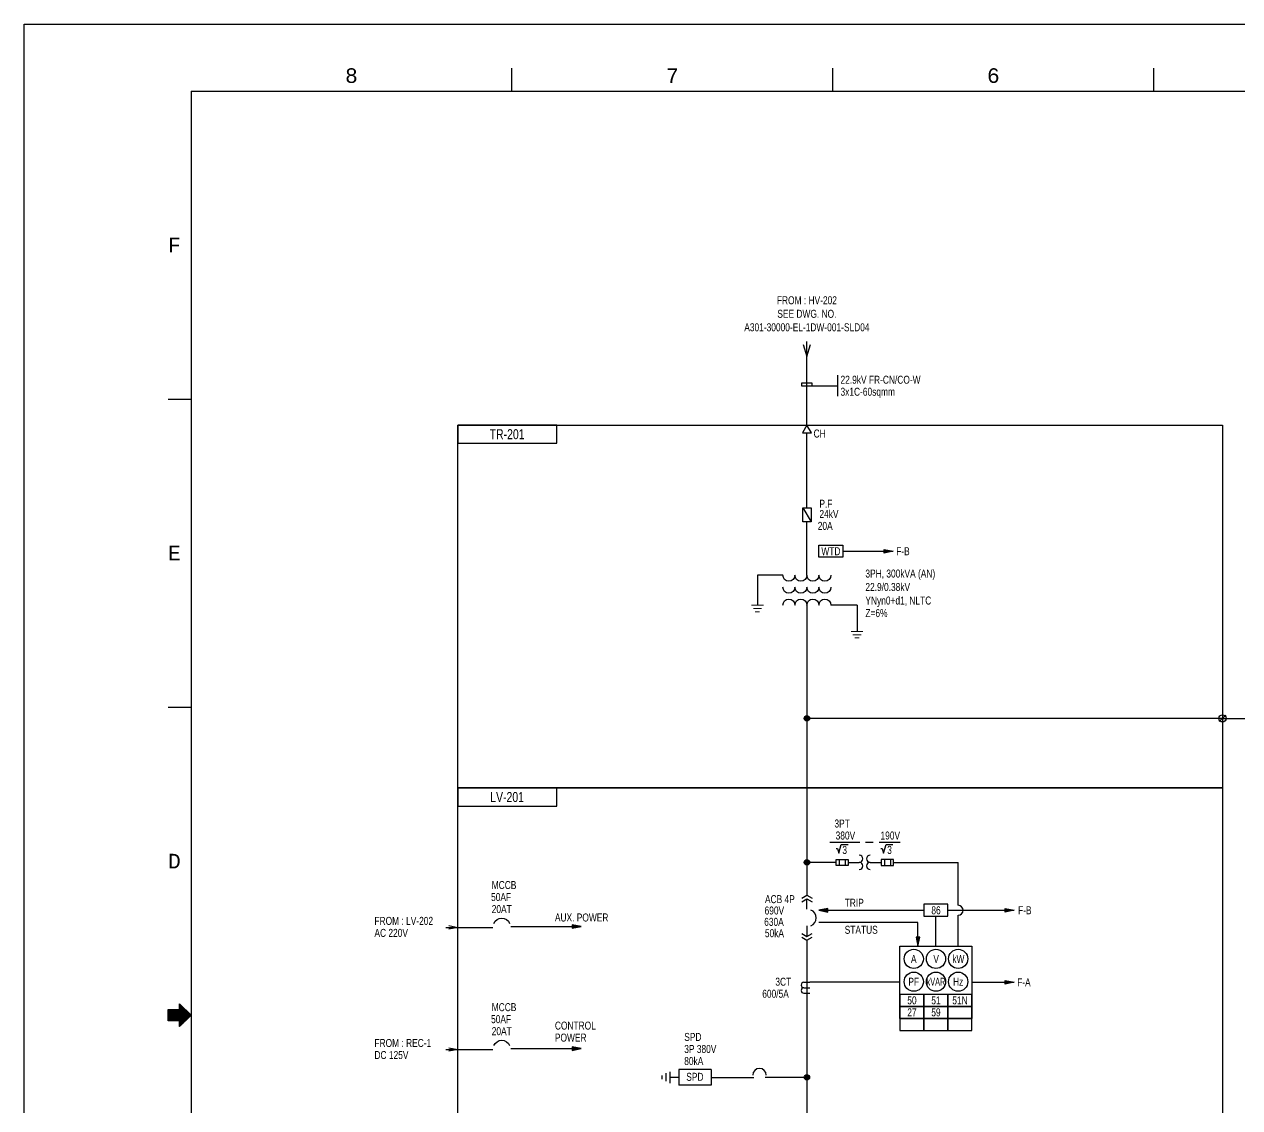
# Model space of a CAD drawing. Header units: feet. Extents: x 1 to 168002, y -59383 to 29717.
# Drawn here: x 42001 to 60225, y -16220 to 17 of the extents above; entities that cross this region are included whole.
import ezdxf
from ezdxf.enums import TextEntityAlignment as Align
from ezdxf.lldxf.tags import DXFTag

# ---------------------------------------------------------------- set-up
doc = ezdxf.new("R2010")
doc.units = ezdxf.units.FT
doc.header["$LTSCALE"] = 50
doc.header["$MEASUREMENT"] = 0
for name, pattern in [('CONTINU', [0]), ('DASHED2', [0.375, 0.25, -0.125]), ('HIDDEN', [0.375, 0.25, -0.125])]:
    doc.linetypes.add(name, pattern=pattern)
doc.layers.get('0').update_dxf_attribs({"linetype": 'CONTINUOUS'})
doc.layers.add('Border', color=7, linetype='CONTINUOUS', lineweight=0)
for name, color, linetype in [('E-Control', 7, 'CONTINUOUS'), ('E-PNL', 1, 'CEN50'), ('E-Pow', 4, 'CONTINUOUS'), ('E-SYM0', 3, 'CONTINUOUS'), ('E-SYM1', 3, 'CONTINUOUS'), ('E-SYM2', 3, 'CONTINUOUS'), ('E-Text-1', 2, 'CONTINUOUS'), ('E-Text-2', 4, 'CONTINUOUS'), ('E-Text-Call', 7, 'CONTINUOUS'), ('E-Wire01', 7, 'CONTINUOUS'), ('E_LINE', 3, 'CONTINUOUS'), ('E_SYM', 1, 'CONTINUOUS'), ('TEXT', 7, 'CONTINUOUS'), ('WIRE', 3, 'CONTINUOUS')]:
    doc.layers.add(name, color=color, linetype=linetype)
doc.styles.add('TB-1$0$MONOTXT', font='monotxt_.ttf')
doc.styles.add('돋움', font='')
doc.styles.get('돋움').set_extended_font_data('Dotum')
tags = doc.linetypes.add('CEN50', pattern=[56, 50, -2, 2, -2]).pattern_tags.tags
tags[10:11] = [DXFTag(74, 4), DXFTag(75, 0), DXFTag(340, '0'), DXFTag(46, 1.0), DXFTag(50, 0.0), DXFTag(44, 0.0), DXFTag(45, 0.0)]
tags[8:9] = [DXFTag(74, 4), DXFTag(75, 0), DXFTag(340, '0'), DXFTag(46, 1.0), DXFTag(50, 0.0), DXFTag(44, 0.0), DXFTag(45, 0.0)]
tags[6:7] = [DXFTag(74, 4), DXFTag(75, 0), DXFTag(340, '0'), DXFTag(46, 1.0), DXFTag(50, 0.0), DXFTag(44, 0.0), DXFTag(45, 0.0)]
tags[4:5] = [DXFTag(74, 4), DXFTag(75, 0), DXFTag(340, '0'), DXFTag(46, 1.0), DXFTag(50, 0.0), DXFTag(44, 0.0), DXFTag(45, 0.0)]

# ---------------------------------------------------------------- blocks, each defined once
blk = doc.blocks.new('A$C2DC1182D')
at = {"layer": 'E-SYM1'}
for centre, start, end in [((-6, 0), 180, 0), ((-2, 0), 180, 0), ((2, 0), 180, 0), ((6, 0), 180, 0), ((-6, -4), 180, 0), ((-2, -4), 180, 0), ((2, -4), 180, 0), ((6, -4), 180, 0), ((-6, -10), 0, 180), ((-2, -10), 0, 180), ((2, -10), 0, 180), ((6, -10), 0, 180)]:
    blk.add_arc(centre, 2, start, end, dxfattribs=at)
blk = doc.blocks.new('A$C06845E03')
at = {"layer": 'E-SYM0'}
for p, q in [((0, -4.7), (0, -1.2)), ((0, -10.3), (0, -13.8))]:
    blk.add_line(p, q, dxfattribs=at)
for points in [[(-1.73, -1), (0, 0), (1.73, -1)], [(-1.73, -2.2), (0, -1.2), (1.73, -2.2)], [(-1.73, -12.8), (0, -13.8), (1.73, -12.8)], [(-1.73, -14), (0, -15), (1.73, -14)]]:
    blk.add_lwpolyline(points, dxfattribs=at)
blk.add_arc((0.3, -7.6), 2.8, 290.9248, 69.0752, dxfattribs=at)
blk = doc.blocks.new('A$C68F508EB')
at = {"layer": 'E-SYM1'}
for p, q in [((-2, 0), (0, 0)), ((-2, -1.8), (0, -1.8)), ((-2, -3.6), (0, -3.6))]:
    blk.add_line(p, q, dxfattribs=at)
for centre in [(-2, -0.9), (-2, -2.7)]:
    blk.add_arc(centre, 0.9, 90, 270, dxfattribs=at)
blk = doc.blocks.new('A$C2E5A039C')
at = {"layer": 'E-SYM1', "ltscale": 0.5}
for p, q in [((0, 1), (4, 1)), ((0, -1), (0, 1)), ((1, 1), (1, -1)), ((3, 1), (3, -1)), ((4, 1), (4, -1)), ((4, 0), (7.75, 0)), ((11.35, 0), (15.1, 0)), ((19.1, 1), (15.1, 1)), ((15.1, 1), (15.1, -1)), ((16.1, 1), (16.1, -1)), ((18.1, 1), (18.1, -1)), ((19.1, -1), (19.1, 1)), ((4, -1), (0, -1)), ((15.1, -1), (19.1, -1))]:
    blk.add_line(p, q, dxfattribs=at)
at = {"layer": 'E-SYM1'}
for centre, start, end in [((7.75, 1.2), 270, 90), ((7.75, -1.2), 270, 90), ((11.35, 1.2), 90, 270), ((11.35, -1.2), 90, 270)]:
    blk.add_arc(centre, 1.2, start, end, dxfattribs=at)
blk = doc.blocks.new('FORMAT')
at = {"layer": 'Border', "color": 0, "linetype": 'Continuous', "lineweight": 25}
for p, q in [((7312, 28700), (7312, 29041)), ((12125, 28700), (12125, 29041)), ((16937, 28700), (16937, 29041)), ((2500, 28700), (2500, 1000)), ((2500, 28700), (41000, 28700)), ((2156, 24083), (2500, 24083)), ((2156, 19467), (2500, 19467)), ((2328, 14936), (2328, 15021)), ((2328, 15021), (2500, 14850)), ((2328, 15016), (2334, 15016)), ((2328, 15006), (2344, 15006)), ((2328, 14996), (2353, 14996)), ((2328, 14986), (2363, 14986)), ((2328, 14977), (2373, 14977)), ((2328, 14967), (2383, 14967)), ((2328, 14957), (2392, 14957)), ((2328, 14947), (2402, 14947)), ((2156, 14764), (2156, 14936)), ((2156, 14936), (2328, 14936)), ((2156, 14928), (2422, 14928)), ((2156, 14918), (2432, 14918)), ((2156, 14908), (2441, 14908)), ((2156, 14898), (2451, 14898)), ((2156, 14889), (2461, 14889)), ((2156, 14879), (2471, 14879)), ((2156, 14869), (2481, 14869)), ((2156, 14859), (2490, 14859)), ((2156, 14849), (2499, 14849)), ((2156, 14840), (2489, 14840)), ((2156, 14830), (2479, 14830)), ((2156, 14820), (2470, 14820)), ((2156, 14810), (2460, 14810)), ((2156, 14801), (2450, 14801)), ((2156, 14791), (2440, 14791)), ((2156, 14781), (2431, 14781)), ((2156, 14771), (2421, 14771)), ((2328, 14764), (2156, 14764)), ((2328, 14938), (2412, 14938)), ((2500, 14850), (2328, 14679)), ((2328, 14679), (2328, 14764)), ((2328, 14761), (2411, 14761)), ((2328, 14752), (2401, 14752)), ((2328, 14742), (2391, 14742)), ((2328, 14732), (2382, 14732)), ((2328, 14722), (2372, 14722)), ((2328, 14712), (2362, 14712)), ((2328, 14703), (2352, 14703)), ((2328, 14693), (2342, 14693)), ((2328, 14683), (2333, 14683))]:
    blk.add_line(p, q, dxfattribs=at)
blk.add_lwpolyline([(0, 0), (0, 29700), (42000, 29700), (42000, 0)], close=True, dxfattribs=at)
at = {"layer": 'Border', "color": 0, "linetype": 'Continuous', "lineweight": 25, "style": 'TB-1$0$MONOTXT'}
for s, p in [('8', (4905, 29041)), ('7', (9718, 29041)), ('6', (14530, 29041))]:
    blk.add_text(s, height=219, dxfattribs=at).set_placement(p, align=Align.TOP_CENTER)
for s, p in [('F', (2156, 26392)), ('E', (2156, 21775)), ('D', (2156, 17158))]:
    blk.add_text(s, height=220, dxfattribs=at).set_placement(p, align=Align.MIDDLE_LEFT)
blk = doc.blocks.new('TITLE')
at = {"xscale": 0.01, "yscale": 0.01, "zscale": 0.01}
blk.add_blockref('FORMAT', (0, 0), dxfattribs=at)
blk = doc.blocks.new('A$C23B25451')
at = {"layer": 'E-SYM0'}
blk.add_arc((0.3, -3.1), 2.8, 290.9248, 69.0752, dxfattribs=at)
blk = doc.blocks.new('A$C004C2F88')
at = {"layer": 'E-SYM0'}
h = blk.add_hatch(dxfattribs=at)
h.set_pattern_fill('ANSI31', scale=0.1)
h.set_pattern_definition([(45, (-150.85967, -255), (-0.2245064, 0.2245064), [])])
edge = h.paths.add_edge_path()
edge.add_arc((0, 0), 0.9, 0, 360)
blk.add_circle((0, 0), 0.9, dxfattribs=at)

msp = doc.modelspace()

# ---------------------------------------------------------------- hatches: boundary and pattern name
at = {"layer": 'E-SYM0'}
h = msp.add_hatch(color=7, dxfattribs=at)
h.dxf.hatch_style = 1
h.paths.add_polyline_path([(54894.4, -7853.7), (55029.4, -7880.7), (54894.4, -7907.7)])
h = msp.add_hatch(color=7, dxfattribs=at)
h.dxf.hatch_style = 1
h.paths.add_polyline_path([(54050.8, -13234.4), (53915.8, -13261.4), (54050.8, -13288.4)])
h = msp.add_hatch(color=7, dxfattribs=at)
h.dxf.hatch_style = 1
h.paths.add_polyline_path([(56709.2, -13234.4), (56844.2, -13261.4), (56709.2, -13288.4)])
h = msp.add_hatch(color=7, dxfattribs=at)
h.dxf.hatch_style = 1
h.paths.add_polyline_path([(50214.3, -13531.7), (50349.3, -13504.7), (50214.3, -13477.7)])
h = msp.add_hatch(color=7, dxfattribs=at)
h.dxf.hatch_style = 1
h.paths.add_polyline_path([(55373.8, -13666.4), (55400.8, -13801.4), (55427.8, -13666.4)])
h = msp.add_hatch(color=7, dxfattribs=at)
h.dxf.hatch_style = 1
h.paths.add_polyline_path([(56708.5, -14314.4), (56843.5, -14341.4), (56708.5, -14368.4)])
h = msp.add_hatch(color=7, dxfattribs=at)
h.dxf.hatch_style = 1
h.paths.add_polyline_path([(50214.3, -15362.1), (50349.3, -15335.1), (50214.3, -15308.1)])

# ---------------------------------------------------------------- linework, layer by layer
at = {"ltscale": 100}
msp.add_arc((56003.8, -13261.4, 0.1), 74, 270, 90, dxfattribs=at)
at = {"layer": 'E-Control'}
for p, q in [((52994.8, -8239, 0.1), (52994.8, -8691, 0.1)), ((53375.7, -8239, 0.1), (52994.8, -8239, 0.1)), ((54487.3, -8689, 0.1), (54095.8, -8689, 0.1)), ((54487.3, -8689, 0.1), (54487.3, -9069.9, 0.1)), ((54487.3, -9069.9, 0.1), (54487.3, -9083.4, 0.1)), ((59967.3, -10385.3, 0.1), (53735.7, -10385.3, 0.1)), ((54172.3, -12543.3, 0.1), (53735.7, -12543.3, 0.1)), ((55031.8, -12543.3, 0.1), (56003.8, -12543.3, 0.1)), ((56003.8, -13187.3, 0.1), (56003.8, -12543.3, 0.1)), ((56003.8, -13801.4, 0.1), (56003.8, -13335.4, 0.1)), ((55130.8, -14341.4, 0.1), (53780.7, -14341.4, 0.1))]:
    msp.add_line(p, q, dxfattribs=at)
at = {"layer": 'E-PNL'}
msp.add_line((59919.5, -10433.1, 0.1), (60015, -10337.6, 0.1), dxfattribs=at)
at = {"layer": 'E-PNL', "ltscale": 0.1, "elevation": 0.1}
for points in [[(48504.2, -5991.5), (59967.3, -5991.5), (59967.3, -11428.8), (48504.2, -11428.8)], [(48504.2, -11428.8), (59967.3, -11428.8), (59967.3, -16959.3), (48504.2, -16959.3)]]:
    msp.add_lwpolyline(points, close=True, dxfattribs=at)
at = {"layer": 'E-PNL', "elevation": 0.1}
for points in [[(49987.9, -5991.5), (48504.2, -5991.5), (48504.2, -6261.5), (49987.9, -6261.5)], [(49987.9, -11428.8), (48504.2, -11428.8), (48504.2, -11698.8), (49987.9, -11698.8)], [(49987.9, -11428.8), (48504.2, -11428.8), (48504.2, -11698.8), (49987.9, -11698.8)]]:
    msp.add_lwpolyline(points, close=True, dxfattribs=at)
at = {"layer": 'E-PNL'}
msp.add_circle((59967.3, -10385.3, 0.1), 54, dxfattribs=at)
at = {"layer": 'E-Pow', "linetype": 'HIDDEN', "ltscale": 0.5}
msp.add_line((53735.7, -5991.5, 0.1), (53735.7, -4736.2, 0.1), dxfattribs=at)
at = {"layer": 'E-Pow'}
for p, q in [((53735.7, -7231.6, 0.1), (53735.7, -6108.4, 0.1)), ((53735.7, -8239, 0.1), (53735.7, -7441.3, 0.1)), ((53735.7, -8689, 0.1), (53735.7, -13033.6, 0.1)), ((59967.3, -10385.3, 0.1), (60957.1, -10385.3, 0.1)), ((53735.7, -13708.6, 0.1), (53735.7, -19829.9, 0.1))]:
    msp.add_line(p, q, dxfattribs=at)
at = {"layer": 'E-Pow', "color": 7}
for p, q in [((48324.2, -13517.8, 0.1), (49026.2, -13517.8, 0.1)), ((49296.2, -13504.7, 0.1), (50214.3, -13504.7, 0.1)), ((48324.2, -15348.1, 0.1), (49026.2, -15348.1, 0.1)), ((49296.2, -15335.1, 0.1), (50214.3, -15335.1, 0.1))]:
    msp.add_line(p, q, dxfattribs=at)
at = {"layer": 'E-Pow', "elevation": 0.1}
msp.add_lwpolyline([(53679.5, -4781.2), (53735.7, -4961.2), (53792, -4781.2)], dxfattribs=at)
at = {"layer": 'E-Pow', "color": 7, "elevation": 0.1}
for points in [[(48369.2, -13490.8), (48504.2, -13517.8), (48369.2, -13544.8)], [(48369.2, -15321.1), (48504.2, -15348.1), (48369.2, -15375.1)]]:
    msp.add_lwpolyline(points, dxfattribs=at)
at = {"layer": 'E-SYM0', "elevation": 0.1}
msp.add_lwpolyline([(53735.7, -5991.5), (53668.2, -6108.4), (53803.3, -6108.4)], close=True, dxfattribs=at)
at = {"layer": 'E-SYM0', "color": 7, "elevation": 0.1}
for points in [[(54894.4, -7853.7), (55029.4, -7880.7), (54894.4, -7907.7)], [(54050.8, -13234.4), (53915.8, -13261.4), (54050.8, -13288.4)], [(56709.2, -13234.4), (56844.2, -13261.4), (56709.2, -13288.4)], [(50214.3, -13531.7), (50349.3, -13504.7), (50214.3, -13477.7)], [(55373.8, -13666.4), (55400.8, -13801.4), (55427.8, -13666.4)], [(56708.5, -14314.4), (56843.5, -14341.4), (56708.5, -14368.4)], [(50214.3, -15362.1), (50349.3, -15335.1), (50214.3, -15308.1)]]:
    msp.add_lwpolyline(points, close=True, dxfattribs=at)
at = {"layer": 'E-SYM1', "color": 3, "linetype": 'Continuous', "lineweight": 13}
for p, q in [((53084.1, -8691, 0.1), (52905.5, -8691, 0.1)), ((53056, -8739.8, 0.1), (52933.6, -8739.8, 0.1)), ((53027.3, -8788.5, 0.1), (52962.3, -8788.5, 0.1)), ((54576.7, -9083.4, 0.1), (54398, -9083.4, 0.1)), ((54548.5, -9132.1, 0.1), (54426.1, -9132.1, 0.1)), ((54519.8, -9180.8, 0.1), (54454.9, -9180.8, 0.1))]:
    msp.add_line(p, q, dxfattribs=at)
at = {"layer": 'E-SYM2', "elevation": 0.1}
for points in [[(53915.8, -7790.7), (54275.8, -7790.7), (54275.8, -7970.7), (53915.8, -7970.7)], [(53915.8, -7790.7), (54275.8, -7790.7), (54275.8, -7970.7), (53915.8, -7970.7)], [(55850.8, -13171.4), (55490.8, -13171.4), (55490.8, -13351.4), (55850.8, -13351.4)], [(55850.8, -13171.4), (55490.8, -13171.4), (55490.8, -13351.4), (55850.8, -13351.4)], [(55130.8, -13801.4), (56210.8, -13801.4), (56210.8, -14881.4), (55130.8, -14881.4)], [(55490.8, -14521.4), (55130.8, -14521.4), (55130.8, -14701.4), (55490.8, -14701.4)], [(55850.8, -14521.4), (55490.8, -14521.4), (55490.8, -14701.4), (55850.8, -14701.4)], [(56210.8, -14521.4), (55850.8, -14521.4), (55850.8, -14701.4), (56210.8, -14701.4)], [(55490.8, -14701.4), (55130.8, -14701.4), (55130.8, -14881.4), (55490.8, -14881.4)], [(55850.8, -14701.4), (55490.8, -14701.4), (55490.8, -14881.4), (55850.8, -14881.4)], [(56210.8, -14701.4), (55850.8, -14701.4), (55850.8, -14881.4), (56210.8, -14881.4)], [(55490.8, -14881.4), (55130.8, -14881.4), (55130.8, -15061.4), (55490.8, -15061.4)], [(55850.8, -14881.4), (55490.8, -14881.4), (55490.8, -15061.4), (55850.8, -15061.4)], [(56210.8, -14881.4), (55850.8, -14881.4), (55850.8, -15061.4), (56210.8, -15061.4)]]:
    msp.add_lwpolyline(points, close=True, dxfattribs=at)
at = {"layer": 'E-SYM2'}
for centre in [(55337.8, -13990.4, 0.1), (55670.8, -13990.4, 0.1), (56003.8, -13990.4, 0.1), (55337.8, -14332.4, 0.1), (55670.8, -14332.4, 0.1), (56003.8, -14332.4, 0.1)]:
    msp.add_circle(centre, 144, dxfattribs=at)
at = {"layer": 'E-Text-1'}
for p, q in [((54077.2, -12240.1, 0.1), (54527.2, -12240.1, 0.1)), ((54614.8, -12240.1, 0.1), (54727.3, -12240.1, 0.1)), ((54817.3, -12240.1, 0.1), (55132.3, -12240.1, 0.1))]:
    msp.add_line(p, q, dxfattribs=at)
at = {"layer": 'E-Text-1', "elevation": 0.1}
for points in [[(54173.6, -12334.5), (54192.8, -12334.5), (54213.7, -12406.8), (54251.7, -12275.3), (54352.7, -12275.3)], [(54846.1, -12334.5), (54865.4, -12334.5), (54886.3, -12406.8), (54924.3, -12275.3), (55025.3, -12275.3)]]:
    msp.add_lwpolyline(points, dxfattribs=at)
at = {"layer": 'E-Text-Call', "ltscale": 0.5}
msp.add_line((54194.8, -5242.4, 0.1), (54194.8, -5557.4, 0.1), dxfattribs=at)
at = {"layer": 'E-Text-Call', "ltscale": 0.5, "elevation": 0.1}
msp.add_lwpolyline([(53816.8, -5399.9), (53816.8, -5363.9), (53654.7, -5363.9), (53654.7, -5399.9), (54194.8, -5399.9)], dxfattribs=at)
at = {"layer": 'E-Wire01', "linetype": 'DASHED2', "ltscale": 0.5}
for p, q in [((54275.8, -7880.7, 0.1), (55029.4, -7880.7, 0.1)), ((55850.8, -13261.4, 0.1), (56844.2, -13261.4, 0.1))]:
    msp.add_line(p, q, dxfattribs=at)
at = {"layer": 'E-Wire01', "linetype": 'HIDDEN', "ltscale": 0.6}
for p, q in [((53915.8, -13261.4, 0.1), (55490.8, -13261.4, 0.1)), ((53915.8, -13441.4, 0.1), (55400.8, -13441.4, 0.1)), ((55400.8, -13801.4, 0.1), (55400.8, -13441.4, 0.1)), ((55670.8, -13801.4, 0.1), (55670.8, -13351.4, 0.1))]:
    msp.add_line(p, q, dxfattribs=at)
at = {"layer": 'E-Wire01', "linetype": 'HIDDEN', "ltscale": 0.6, "elevation": 0.1}
msp.add_lwpolyline([(56210.8, -14341.4), (56843.5, -14341.4)], dxfattribs=at)
at = {"layer": 'E_LINE', "color": 4}
for p, q in [((52301.3, -15765.9, 0.1), (52941.3, -15765.9, 0.1)), ((53735.7, -15765.9, 0.1), (53109.3, -15765.9, 0.1))]:
    msp.add_line(p, q, dxfattribs=at)
at = {"layer": 'E_SYM', "linetype": 'Continuous'}
for p, q in [((52301.3, -15648.6, 0.1), (51816.5, -15648.6, 0.1)), ((51816.5, -15648.6, 0.1), (51816.5, -15883.2, 0.1)), ((52301.3, -15648.6, 0.1), (52301.3, -15883.2, 0.1)), ((51566.6, -15794.5, 0.1), (51566.6, -15737.1, 0.1)), ((51627.8, -15824.1, 0.1), (51627.8, -15704.6, 0.1)), ((51686.1, -15851.2, 0.1), (51686.1, -15680.5, 0.1)), ((51816.5, -15765.9, 0.1), (51686.1, -15765.9, 0.1)), ((52301.3, -15883.2, 0.1), (51816.5, -15883.2, 0.1))]:
    msp.add_line(p, q, dxfattribs=at)
at = {"layer": 'E_SYM', "color": 4}
msp.add_arc((53025.3, -15732.3, 0.1), 100.8, 0, 180, dxfattribs=at)
at = {"layer": 'WIRE'}
msp.add_line((53674, -7231.6, 0.1), (53797.5, -7441.3, 0.1), dxfattribs=at)
at = {"layer": 'WIRE', "elevation": 0.1}
msp.add_lwpolyline([(53674, -7231.6), (53797.5, -7231.6), (53797.5, -7441.3), (53674, -7441.3)], close=True, dxfattribs=at)

# ---------------------------------------------------------------- block references
at = {"color": 7, "linetype": 'CONTINU', "ltscale": 100, "xscale": 100, "yscale": 100, "zscale": 100}
msp.add_blockref('TITLE', (42001.4, -29683.3, 0.1), dxfattribs=at)
at = {"layer": 'E-PNL', "yscale": 45.00023775635822, "zscale": 45.00023775635822}
for name, p, xscale in [('A$C2DC1182D', (53735.7, -8239, 0.1), -45.00023775635822), ('A$C004C2F88', (53735.7, -10385.3, 0.1), 45.00023775635822), ('A$C004C2F88', (53735.7, -12543.3, 0.1), 45.00023775635822), ('A$C004C2F88', (53736.4, -15766.5, 0.1), 45.00023775635822)]:
    msp.add_blockref(name, p, dxfattribs=dict(at, xscale=xscale))
at = {"layer": 'E-SYM0', "xscale": -45.00023775635822, "yscale": 45.00023775635822, "zscale": 45.00023775635822, "rotation": 270}
for p in [(49300.7, -13517.8, 0.1), (49300.7, -15348.1, 0.1)]:
    msp.add_blockref('A$C23B25451', p, dxfattribs=at)
at = {"layer": 'E-SYM1', "xscale": 45.00023775635822, "yscale": 45.00023775635822, "zscale": 45.00023775635822}
for name, p in [('A$C06845E03', (53735.7, -13033.6, 0.1)), ('A$C68F508EB', (53780.7, -14341.4, 0.1))]:
    msp.add_blockref(name, p, dxfattribs=at)
at = {"layer": 'E-SYM2', "xscale": 45.00023775635822, "yscale": 45.00023775635822, "zscale": 45.00023775635822}
msp.add_blockref('A$C2E5A039C', (54172.3, -12543.3, 0.1), dxfattribs=at)

# ---------------------------------------------------------------- texts
at = {"layer": 'E-SYM2', "color": 2, "style": '돋움'}
for s, width, p in [('WTD', 0.8, (54095.8, -7880.7, 0.1)), ('A', 0.8, (55337.8, -13990.4, 0.1)), ('V', 0.8, (55673.9, -13990.4, 0.1)), ('kW', 0.8, (56006.9, -13990.4, 0.1)), ('PF', 0.8, (55337.8, -14332.4, 0.1)), ('kVAR', 0.6, (55670.8, -14332.4, 0.1)), ('Hz', 0.8, (56003.8, -14332.4, 0.1)), ('50', 0.8, (55310.8, -14611.4, 0.1)), ('51', 0.8, (55670.8, -14611.4, 0.1)), ('51N', 0.8, (56030.8, -14611.4, 0.1)), ('27', 0.8, (55310.8, -14791.4, 0.1)), ('59', 0.8, (55670.8, -14791.4, 0.1))]:
    msp.add_text(s, height=120, dxfattribs=dict(at, width=width)).set_placement(p, align=Align.MIDDLE_CENTER)
at = {"layer": 'E-SYM2', "color": 2, "style": '돋움', "width": 0.8}
msp.add_text('86', height=120, rotation=360, dxfattribs=at).set_placement((55671.8, -13261.4, 0.1), align=Align.MIDDLE_CENTER)
at = {"layer": 'E-Text-1', "style": '돋움', "width": 0.8}
for s, p in [('22.9kV FR-CN/CO-W', (54239.8, -5309.9, 0.1)), ('3x1C-60sqmm', (54239.8, -5489.9, 0.1)), ('CH', (53835.9, -6116.5, 0.1)), ('F-B', (55074.4, -7880.7, 0.1)), ('3PH, 300kVA (AN)', (54612.8, -8214.9, 0.1)), ('22.9/0.38kV', (54612.8, -8416.6, 0.1)), ('YNyn0+d1, NLTC', (54612.8, -8619.2, 0.1)), ('Z=6%%%', (54612.8, -8807.4, 0.1)), ('MCCB', (49010.1, -12883.3, 0.1)), ('50AF', (49000.5, -13063.3, 0.1)), ('20AT', (49010.1, -13243.3, 0.1)), ('FROM : LV-202', (47251.6, -13420.4, 0.1)), ('AUX. POWER', (49957.2, -13369.7, 0.1)), ('AC 220V', (47251.6, -13600.4, 0.1)), ('F-A', (56888.5, -14341.4, 0.1)), ('MCCB', (49010.1, -14713.6, 0.1)), ('50AF', (49000.5, -14893.6, 0.1)), ('CONTROL', (49957.2, -14990.2, 0.1)), ('20AT', (49010.1, -15073.6, 0.1)), ('POWER', (49957.2, -15170.2, 0.1)), ('FROM : REC-1', (47251.6, -15250.8, 0.1)), ('DC 125V', (47251.6, -15430.8, 0.1))]:
    msp.add_text(s, height=120, dxfattribs=at).set_placement(p, align=Align.MIDDLE_LEFT)
for s, height, p in [('TR-201', 150, (49240.7, -6126.5, 0.1)), ('LV-201', 150, (49240.7, -11563.8, 0.1)), ('3PT', 120, (54263.8, -11961.1, 0.1)), ('380V', 120, (54313.1, -12141.1, 0.1)), ('190V', 120, (54986, -12141.1, 0.1)), ('3', 120, (54302.2, -12357.1, 0.1)), ('3', 120, (54974.8, -12357.1, 0.1))]:
    msp.add_text(s, height=height, dxfattribs=at).set_placement(p, align=Align.MIDDLE_CENTER)
for s, p in [('ACB 4P', (53107, -13094.9, 0.1)), ('690V', (53101.3, -13264.9, 0.1)), ('F-B', (56901.8, -13261.4, 0.1)), ('630A', (53095.5, -13434.9, 0.1)), ('50kA', (53105.9, -13604.9, 0.1)), ('3CT', (53262.9, -14332.4, 0.1)), ('600/5A', (53066.4, -14512.4, 0.1))]:
    msp.add_text(s, height=120, rotation=360, dxfattribs=at).set_placement(p, align=Align.MIDDLE_LEFT)
for s, p in [('TRIP', (54588.4, -13148.9, 0.1)), ('STATUS', (54798, -13553.9, 0.1))]:
    msp.add_text(s, height=120, rotation=360, dxfattribs=at).set_placement(p, align=Align.MIDDLE_RIGHT)
for s, p in [('SPD', (51896.7, -15220, 0.1)), ('3P 380V', (51896.7, -15400.5, 0.1)), ('80kA', (51896.7, -15581, 0.1)), ('SPD', (51926.6, -15817.7, 0.1))]:
    msp.add_text(s, height=120, dxfattribs=at).set_placement(p)
at = {"layer": 'E-Text-2', "style": '돋움', "width": 0.8}
for s, p in [('FROM : HV-202', (53735.7, -4119, 0.1)), ('SEE DWG. NO.', (53735.7, -4321.5, 0.1)), ('A301-30000-EL-1DW-001-SLD04', (53735.7, -4524, 0.1))]:
    msp.add_text(s, height=120, dxfattribs=at).set_placement(p, align=Align.MIDDLE_CENTER)
at = {"layer": 'TEXT', "color": 2, "style": '돋움', "width": 0.8}
for s, p in [('24kV', (53923.5, -7381.6, 0.1)), ('P.F', (53923.5, -7229, 0.1)), ('20A', (53898.5, -7560.6, 0.1))]:
    msp.add_text(s, height=120, dxfattribs=at).set_placement(p)

doc.saveas('drawing.dxf')
